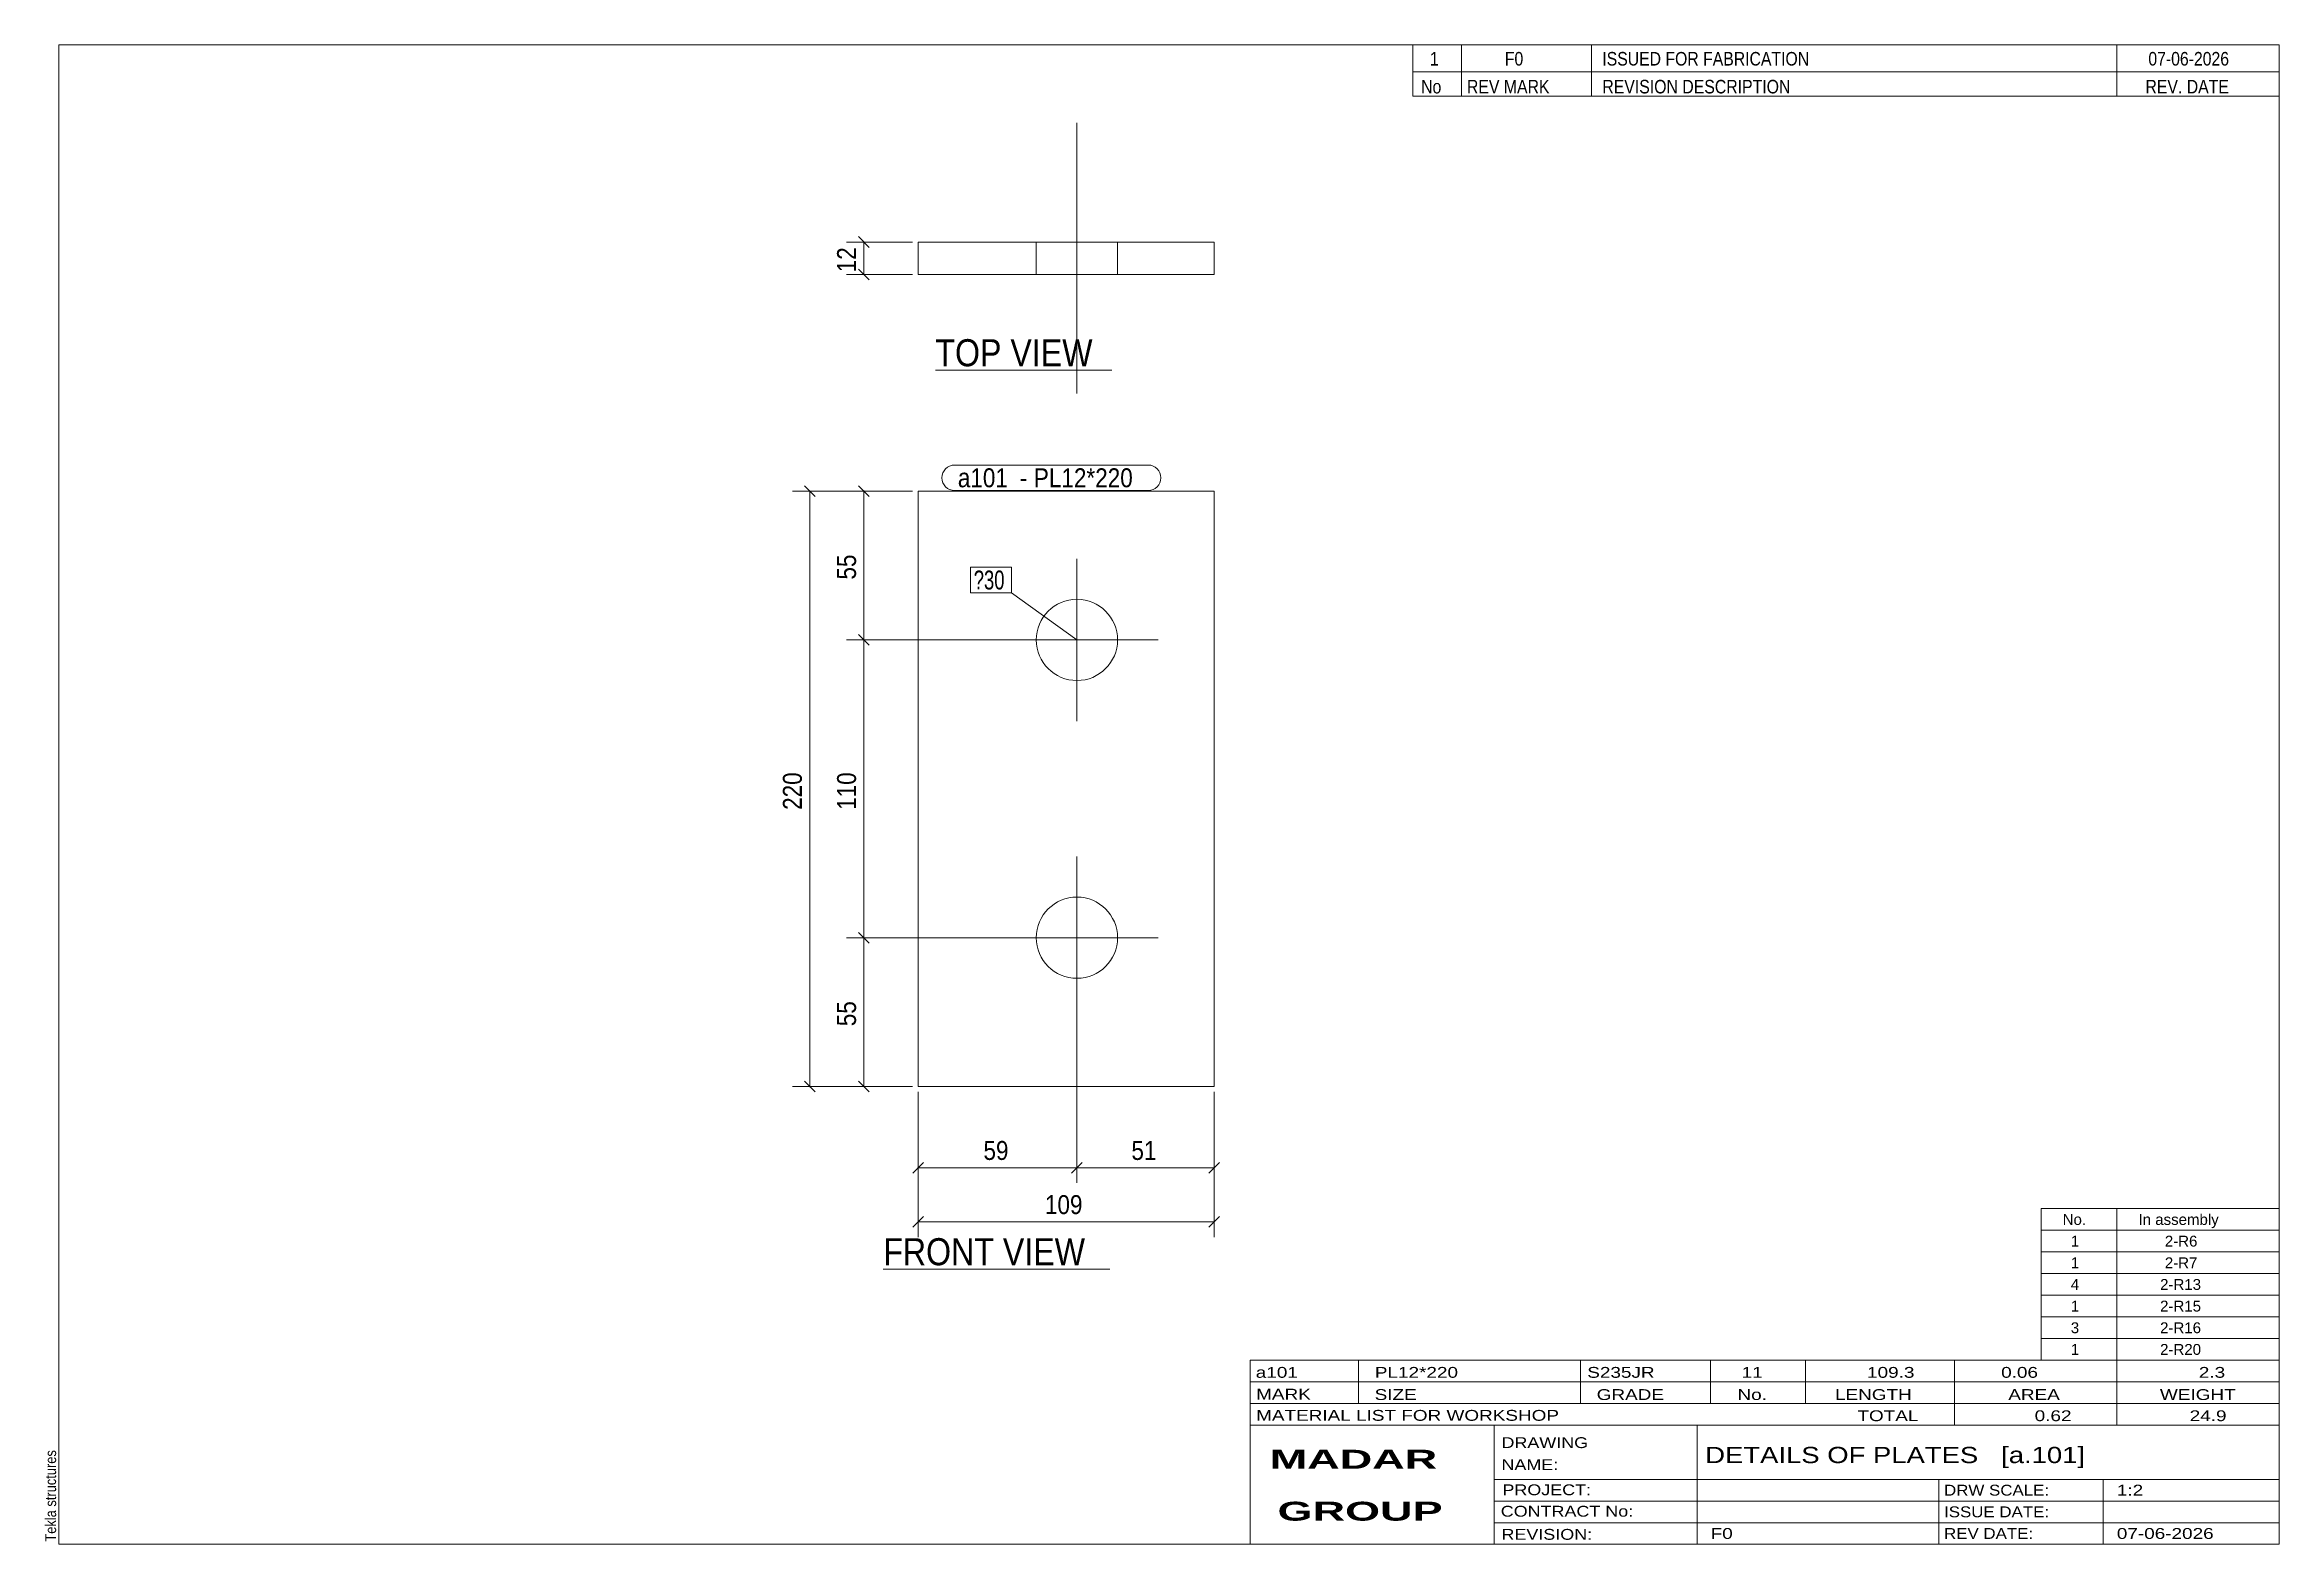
# Model space of a CAD drawing. Header units: millimetres. Extents: x 2 to 415, y 5 to 282.
import ezdxf

# ---------------------------------------------------------------- set-up
doc = ezdxf.new("R2010")
doc.units = ezdxf.units.MM
doc.linetypes.add('XKITLINE00', pattern=[0])
for name, color, linetype, lineweight in [('Bolt', 3, 'Continuous', 0), ('BoltMark', 7, 'Continuous', 0), ('Dimensions', 7, 'Continuous', 0), ('DrawingSheet', 5, 'Continuous', 0), ('OtherObjectType', 7, 'Continuous', 0), ('Part', 2, 'Continuous', 0), ('PartMark', 7, 'Continuous', 0)]:
    doc.layers.add(name, color=color, linetype=linetype, lineweight=lineweight)
doc.styles.add('ARIAL', font='ARIAL.TTF')
doc.styles.add('ARIAL_BOLD', font='ARIALBD.TTF')
doc.styles.add('ARIAL_NARROW', font='ARIALN.TTF')

# ---------------------------------------------------------------- blocks, each defined once
blk = doc.blocks.new('*A1')
at = {"layer": 'Bolt', "color": 3, "linetype": 'XKITLINE00', "lineweight": 0}
for p, q in [((192.99, 157.05), (192.99, 187.05)), ((207.99, 172.05), (177.99, 172.05)), ((192.99, 102.05), (192.99, 132.05)), ((207.99, 117.05), (177.99, 117.05))]:
    blk.add_line(p, q, dxfattribs=at)
for centre in [(192.99, 172.05), (192.99, 117.05)]:
    blk.add_circle(centre, 7.5, dxfattribs=at)
blk = doc.blocks.new('*A2')
at = {"layer": 'Part', "color": 2, "linetype": 'XKITLINE00', "lineweight": 0}
for p, q in [((218.31, 199.55), (163.65, 199.55)), ((163.65, 199.55), (163.65, 89.55)), ((218.31, 89.55), (218.31, 199.55)), ((163.65, 89.55), (218.31, 89.55))]:
    blk.add_line(p, q, dxfattribs=at)
blk = doc.blocks.new('*A3')
at = {"layer": 'Bolt', "color": 3, "linetype": 'XKITLINE00', "lineweight": 0}
for p, q in [((192.99, 267.55), (192.99, 217.55)), ((192.99, 267.55), (192.99, 217.55)), ((185.49, 245.55), (185.49, 239.55)), ((185.49, 245.55), (185.49, 239.55)), ((200.49, 245.55), (200.49, 239.55)), ((200.49, 245.55), (200.49, 239.55))]:
    blk.add_line(p, q, dxfattribs=at)
blk = doc.blocks.new('*A4')
at = {"layer": 'Part', "color": 2, "linetype": 'XKITLINE00', "lineweight": 0}
for p, q in [((218.31, 245.55), (163.65, 245.55)), ((163.65, 245.55), (163.65, 239.55)), ((218.31, 245.55), (218.31, 239.55)), ((218.31, 239.55), (163.65, 239.55))]:
    blk.add_line(p, q, dxfattribs=at)
blk = doc.blocks.new('*A5')
at = {"layer": 'DrawingSheet', "color": 5, "linetype": 'XKITLINE00', "lineweight": 0}
for p, q in [((415, 282), (5, 282)), ((5, 282), (5, 5)), ((415, 5), (415, 282)), ((5, 5), (415, 5))]:
    blk.add_line(p, q, dxfattribs=at)
at = {"layer": 'DrawingSheet', "color": 5, "style": 'ARIAL', "width": 0.85}
blk.add_text('Tekla structures', height=2, rotation=90, dxfattribs=at).set_placement((4.5, 5.5))
blk = doc.blocks.new('*A6')
at = {"layer": 'OtherObjectType', "color": 7, "linetype": 'XKITLINE00', "lineweight": 0}
for p, q in [((371, 67), (415, 67)), ((371, 63), (371, 67)), ((385, 63), (385, 67)), ((415, 63), (415, 67)), ((371, 63), (415, 63)), ((371, 59), (371, 63)), ((385, 59), (385, 63)), ((415, 59), (415, 63)), ((371, 59), (415, 59)), ((371, 55), (371, 59)), ((385, 55), (385, 59)), ((415, 55), (415, 59)), ((371, 55), (415, 55)), ((371, 51), (371, 55)), ((385, 51), (385, 55)), ((415, 51), (415, 55)), ((371, 51), (415, 51)), ((371, 47), (371, 51)), ((385, 47), (385, 51)), ((415, 47), (415, 51)), ((371, 47), (415, 47)), ((371, 43), (371, 47)), ((385, 43), (385, 47)), ((415, 43), (415, 47)), ((371, 43), (415, 43)), ((371, 39), (371, 43)), ((385, 39), (385, 43)), ((415, 39), (415, 43)), ((371, 39), (415, 39))]:
    blk.add_line(p, q, dxfattribs=at)
at = {"layer": 'OtherObjectType', "color": 7, "style": 'ARIAL_NARROW', "width": 1.211571}
for s, p in [('In assembly', (389, 64)), ('No.', (375, 64)), ('1', (376.5, 60)), ('2-R6', (393.86, 60)), ('1', (376.5, 56)), ('2-R7', (393.86, 56)), ('4', (376.5, 52)), ('2-R13', (392.99, 52)), ('1', (376.5, 48)), ('2-R15', (392.99, 48)), ('3', (376.5, 44)), ('2-R16', (392.99, 44)), ('1', (376.5, 40)), ('2-R20', (392.99, 40))]:
    blk.add_text(s, height=2, dxfattribs=at).set_placement(p)
blk = doc.blocks.new('*A7')
at = {"layer": 'OtherObjectType', "color": 7, "linetype": 'XKITLINE00', "lineweight": 0}
for p, q in [((255, 282), (415, 282)), ((415, 282), (255, 282)), ((255, 282), (255, 277)), ((264, 282), (264, 277)), ((288, 282), (288, 277)), ((385, 282), (385, 277)), ((415, 282), (415, 277)), ((255, 277), (415, 277)), ((255, 277), (255, 272.5)), ((255, 277), (415, 277)), ((264, 277), (264, 272.5)), ((288, 277), (288, 272.5)), ((385, 277), (385, 272.5)), ((415, 277), (415, 272.5)), ((415, 272.5), (255, 272.5))]:
    blk.add_line(p, q, dxfattribs=at)
at = {"layer": 'OtherObjectType', "color": 7, "style": 'ARIAL_NARROW'}
for s, width, p in [('1', 1.017001, (258.16, 278.15)), ('F0', 1.017001, (272, 278.15)), ('ISSUED FOR FABRICATION', 1.017001, (290, 278.15)), ('07-06-2026', 1.017001, (390.82, 278.15)), ('No', 1.02, (256.54, 273)), ('REV MARK', 1.02, (265, 273)), ('REVISION DESCRIPTION', 1.02, (290, 273)), ('REV. DATE', 1.02, (390.28, 273))]:
    blk.add_text(s, height=2.5, dxfattribs=dict(at, width=width)).set_placement(p)
blk = doc.blocks.new('*A8')
at = {"layer": 'OtherObjectType', "color": 7, "linetype": 'XKITLINE00', "lineweight": 0}
for p, q in [((225, 39), (415, 39)), ((225, 39), (225, 35)), ((225, 39), (415, 39)), ((245, 35), (245, 39)), ((286, 35), (286, 39)), ((310, 35), (310, 39)), ((327.5, 35), (327.5, 39)), ((355, 35), (355, 39)), ((385, 35), (385, 39)), ((415, 35), (415, 39)), ((225, 35), (415, 35)), ((225, 35), (225, 5)), ((225, 35), (415, 35)), ((245, 31), (245, 35)), ((286, 31), (286, 35)), ((310, 31), (310, 35)), ((327.5, 31), (327.5, 35)), ((355, 31), (355, 35)), ((385, 31), (385, 35)), ((415, 31), (415, 35)), ((225, 31), (415, 31)), ((355, 27), (355, 31)), ((385, 27), (385, 31)), ((415, 27), (415, 31)), ((225, 27), (415, 27)), ((270, 21), (270, 27)), ((307.5, 17), (307.5, 27)), ((415, 21), (415, 27)), ((270, 21), (270, 5)), ((415, 17), (415, 21)), ((270, 17), (415, 17)), ((307.5, 5), (307.5, 17)), ((352.16, 13), (352.16, 17)), ((382.5, 5), (382.5, 17)), ((415, 13), (415, 17)), ((270, 13), (415, 13)), ((352.16, 5), (352.16, 13)), ((415, 9), (415, 13)), ((270, 9), (415, 9)), ((415, 5), (415, 9)), ((225, 5), (415, 5)), ((262.5, 5), (415, 5))]:
    blk.add_line(p, q, dxfattribs=at)
at = {"layer": 'OtherObjectType', "color": 7, "style": 'ARIAL_NARROW'}
for s, height, width, p in [('a101', 2, 1.525501, (226.01, 35.76)), ('PL12*220', 2, 1.525501, (248, 35.76)), ('S235JR', 2, 1.525501, (287.22, 35.76)), ('11', 2, 1.525501, (315.73, 35.76)), ('109.3', 2, 1.525501, (338.88, 35.76)), ('0.06', 2, 1.525501, (363.64, 35.76)), ('2.3', 2, 1.525501, (400.14, 35.76)), ('MARK', 2, 1.525501, (226.08, 31.73)), ('SIZE', 2, 1.525501, (247.96, 31.66)), ('GRADE', 2, 1.525501, (288.96, 31.66)), ('No.', 2, 1.525501, (314.96, 31.66)), ('LENGTH', 2, 1.525501, (332.96, 31.66)), ('AREA', 2, 1.525501, (364.96, 31.66)), ('WEIGHT', 2, 1.525501, (392.96, 31.66)), ('MATERIAL LIST FOR WORKSHOP', 2, 1.525501, (226.08, 27.82)), ('TOTAL', 2, 1.525501, (337.1, 27.75)), ('0.62', 2, 1.525501, (369.83, 27.75)), ('24.9', 2, 1.525501, (398.45, 27.75)), ('DRAWING', 2, 1.445, (271.38, 22.78)), ('NAME:', 2, 1.445, (271.38, 18.72)), ('DETAILS OF PLATES   [a.101]', 3, 1.474651, (309, 20)), ('PROJECT:', 2, 1.445, (271.55, 14.07)), ('DRW SCALE:', 2, 1.36, (353.1, 14)), ('1:2', 2, 1.525501, (385, 14)), ('CONTRACT No:', 2, 1.445, (271.25, 10.11)), ('ISSUE DATE:', 2, 1.36, (353.1, 10)), ('REVISION:', 2, 1.445, (271.38, 5.84)), ('F0', 2, 1.525501, (310, 6)), ('REV DATE:', 2, 1.36, (353.1, 6)), ('07-06-2026', 2, 1.525501, (385, 6))]:
    blk.add_text(s, height=height, dxfattribs=dict(at, width=width)).set_placement(p)
at = {"layer": 'OtherObjectType', "color": 1, "style": 'ARIAL_BOLD', "width": 1.7}
for s, p in [('MADAR ', (228.58, 18.97)), ('GROUP', (230.03, 9.37))]:
    blk.add_text(s, height=3.5, dxfattribs=at).set_placement(p)
blk = doc.blocks.new('*A9')
at = {"layer": 'Dimensions', "color": 7, "linetype": 'XKITLINE00', "lineweight": 0}
for p, q in [((163.65, 88.55), (163.65, 61.75)), ((218.31, 88.55), (218.31, 61.75)), ((164.64, 65.54), (162.66, 63.56)), ((163.65, 64.55), (218.31, 64.55)), ((219.3, 65.54), (217.32, 63.56))]:
    blk.add_line(p, q, dxfattribs=at)
at = {"layer": 'Dimensions', "color": 3}
for p in [(163.65, 64.55), (218.31, 64.55)]:
    blk.add_point(p, dxfattribs=at)
at = {"layer": 'Dimensions', "color": 3, "style": 'ARIAL', "width": 0.85}
blk.add_text('109', height=3.5, dxfattribs=at).set_placement((187.08, 66))
blk = doc.blocks.new('*A10')
at = {"layer": 'Dimensions', "color": 7, "linetype": 'XKITLINE00', "lineweight": 0}
for p, q in [((192.99, 116.05), (192.99, 71.75)), ((163.65, 88.55), (163.65, 71.75)), ((164.64, 75.54), (162.66, 73.56)), ((163.65, 74.55), (192.99, 74.55)), ((193.98, 75.54), (192, 73.56))]:
    blk.add_line(p, q, dxfattribs=at)
at = {"layer": 'Dimensions', "color": 3}
for p in [(163.65, 74.55), (192.99, 74.55)]:
    blk.add_point(p, dxfattribs=at)
at = {"layer": 'Dimensions', "color": 3, "style": 'ARIAL', "width": 0.85}
blk.add_text('59', height=3.5, dxfattribs=at).set_placement((175.73, 76))
blk = doc.blocks.new('*A11')
at = {"layer": 'Dimensions', "color": 7, "linetype": 'XKITLINE00', "lineweight": 0}
for p, q in [((192.99, 116.05), (192.99, 71.75)), ((218.31, 88.55), (218.31, 71.75)), ((193.98, 75.54), (192, 73.56)), ((192.99, 74.55), (218.31, 74.55)), ((219.3, 75.54), (217.32, 73.56))]:
    blk.add_line(p, q, dxfattribs=at)
at = {"layer": 'Dimensions', "color": 3}
for p in [(192.99, 74.55), (218.31, 74.55)]:
    blk.add_point(p, dxfattribs=at)
at = {"layer": 'Dimensions', "color": 3, "style": 'ARIAL', "width": 0.85}
blk.add_text('51', height=3.5, dxfattribs=at).set_placement((203.05, 76))
blk = doc.blocks.new('*A12')
at = {"layer": 'Dimensions', "color": 7, "linetype": 'XKITLINE00', "lineweight": 0}
for p, q in [((162.65, 199.55), (140.45, 199.55)), ((142.66, 200.54), (144.64, 198.56)), ((143.65, 89.55), (143.65, 199.55)), ((162.65, 89.55), (140.45, 89.55)), ((142.66, 90.54), (144.64, 88.56))]:
    blk.add_line(p, q, dxfattribs=at)
at = {"layer": 'Dimensions', "color": 3}
for p in [(143.65, 199.55), (143.65, 89.55)]:
    blk.add_point(p, dxfattribs=at)
at = {"layer": 'Dimensions', "color": 3, "style": 'ARIAL', "width": 0.85}
blk.add_text('220', height=3.5, rotation=90.0002, dxfattribs=at).set_placement((142.2, 140.66))
blk = doc.blocks.new('*A13')
at = {"layer": 'Dimensions', "color": 7, "linetype": 'XKITLINE00', "lineweight": 0}
for p, q in [((191.99, 117.05), (150.45, 117.05)), ((152.66, 118.04), (154.64, 116.06)), ((153.65, 89.55), (153.65, 117.05)), ((162.65, 89.55), (150.45, 89.55)), ((152.66, 90.54), (154.64, 88.56))]:
    blk.add_line(p, q, dxfattribs=at)
at = {"layer": 'Dimensions', "color": 3}
for p in [(153.65, 117.05), (153.65, 89.55)]:
    blk.add_point(p, dxfattribs=at)
at = {"layer": 'Dimensions', "color": 3, "style": 'ARIAL', "width": 0.85}
blk.add_text('55', height=3.5, rotation=90.0002, dxfattribs=at).set_placement((152.2, 100.7))
blk = doc.blocks.new('*A14')
at = {"layer": 'Dimensions', "color": 7, "linetype": 'XKITLINE00', "lineweight": 0}
for p, q in [((191.99, 172.05), (150.45, 172.05)), ((152.66, 173.04), (154.64, 171.06)), ((153.65, 117.05), (153.65, 172.05)), ((191.99, 117.05), (150.45, 117.05)), ((152.66, 118.04), (154.64, 116.06))]:
    blk.add_line(p, q, dxfattribs=at)
at = {"layer": 'Dimensions', "color": 3}
for p in [(153.65, 172.05), (153.65, 117.05)]:
    blk.add_point(p, dxfattribs=at)
at = {"layer": 'Dimensions', "color": 3, "style": 'ARIAL', "width": 0.85}
blk.add_text('110', height=3.5, rotation=90.0002, dxfattribs=at).set_placement((152.2, 140.66))
blk = doc.blocks.new('*A15')
at = {"layer": 'Dimensions', "color": 7, "linetype": 'XKITLINE00', "lineweight": 0}
for p, q in [((162.65, 199.55), (150.45, 199.55)), ((152.66, 200.54), (154.64, 198.56)), ((153.65, 172.05), (153.65, 199.55)), ((191.99, 172.05), (150.45, 172.05)), ((152.66, 173.04), (154.64, 171.06))]:
    blk.add_line(p, q, dxfattribs=at)
at = {"layer": 'Dimensions', "color": 3}
for p in [(153.65, 199.55), (153.65, 172.05)]:
    blk.add_point(p, dxfattribs=at)
at = {"layer": 'Dimensions', "color": 3, "style": 'ARIAL', "width": 0.85}
blk.add_text('55', height=3.5, rotation=90.0002, dxfattribs=at).set_placement((152.2, 183.2))
blk = doc.blocks.new('*A16')
at = {"layer": 'BoltMark', "color": 7, "linetype": 'XKITLINE00', "lineweight": 0}
for p, q in [((173.33, 185.47), (180.91, 185.47)), ((173.33, 180.77), (173.33, 185.47)), ((180.91, 180.77), (180.91, 185.47)), ((173.33, 180.77), (180.91, 180.77)), ((192.99, 172.05), (180.91, 180.77))]:
    blk.add_line(p, q, dxfattribs=at)
at = {"layer": 'BoltMark', "color": 3, "style": 'ARIAL_NARROW', "width": 0.85}
blk.add_text('?30', height=3.5, dxfattribs=at).set_placement((173.93, 181.37))
blk = doc.blocks.new('*A17')
at = {"layer": 'PartMark', "color": 7, "linetype": 'XKITLINE00', "lineweight": 0}
for p, q in [((170.4, 204.35), (206.14, 204.35)), ((170.4, 199.65), (206.14, 199.65))]:
    blk.add_line(p, q, dxfattribs=at)
for centre, start, end in [((170.4, 202), 90, 270), ((206.14, 202), 270, 90)]:
    blk.add_arc(centre, 2.35, start, end, dxfattribs=at)
at = {"layer": 'PartMark', "color": 1, "style": 'ARIAL', "width": 0.85}
blk.add_text('a101', height=3.5, dxfattribs=at).set_placement((171, 200.25))
at = {"layer": 'PartMark', "color": 3, "style": 'ARIAL', "width": 0.85}
for s, p in [('PL12*220', (185.04, 200.25)), ('-', (182.43, 200.25))]:
    blk.add_text(s, height=3.5, dxfattribs=at).set_placement(p)
blk = doc.blocks.new('*A18')
at = {"layer": 'OtherObjectType', "color": 7, "linetype": 'XKITLINE00', "lineweight": 0}
blk.add_line((157.22, 55.8), (199.08, 55.8), dxfattribs=at)
at = {"layer": 'OtherObjectType', "color": 3, "style": 'ARIAL', "width": 0.85}
blk.add_text('FRONT VIEW', height=5, dxfattribs=at).set_placement((157.22, 56.55))
blk = doc.blocks.new('*A19')
at = {"layer": 'Dimensions', "color": 7, "linetype": 'XKITLINE00', "lineweight": 0}
for p, q in [((162.65, 245.55), (150.45, 245.55)), ((152.66, 246.54), (154.64, 244.56)), ((153.65, 239.55), (153.65, 245.55)), ((162.65, 239.55), (150.45, 239.55)), ((152.66, 240.54), (154.64, 238.56))]:
    blk.add_line(p, q, dxfattribs=at)
at = {"layer": 'Dimensions', "color": 3}
for p in [(153.65, 245.55), (153.65, 239.55)]:
    blk.add_point(p, dxfattribs=at)
at = {"layer": 'Dimensions', "color": 3, "style": 'ARIAL', "width": 0.85}
blk.add_text('12', height=3.5, rotation=90.0002, dxfattribs=at).set_placement((152.2, 239.95))
blk = doc.blocks.new('*A20')
at = {"layer": 'OtherObjectType', "color": 7, "linetype": 'XKITLINE00', "lineweight": 0}
blk.add_line((166.85, 221.85), (199.45, 221.85), dxfattribs=at)
at = {"layer": 'OtherObjectType', "color": 3, "style": 'ARIAL', "width": 0.85}
blk.add_text('TOP VIEW', height=5, dxfattribs=at).set_placement((166.85, 222.6))

msp = doc.modelspace()

# ---------------------------------------------------------------- block references
at = {"lineweight": 0}
for name in ['*A5', '*A7', '*A3', '*A19', '*A4', '*A20', '*A17', '*A12', '*A15', '*A2', '*A1', '*A16', '*A14', '*A13', '*A10', '*A11', '*A9', '*A6', '*A18', '*A8']:
    msp.add_blockref(name, (0, 0), dxfattribs=at)

doc.saveas('drawing.dxf')
